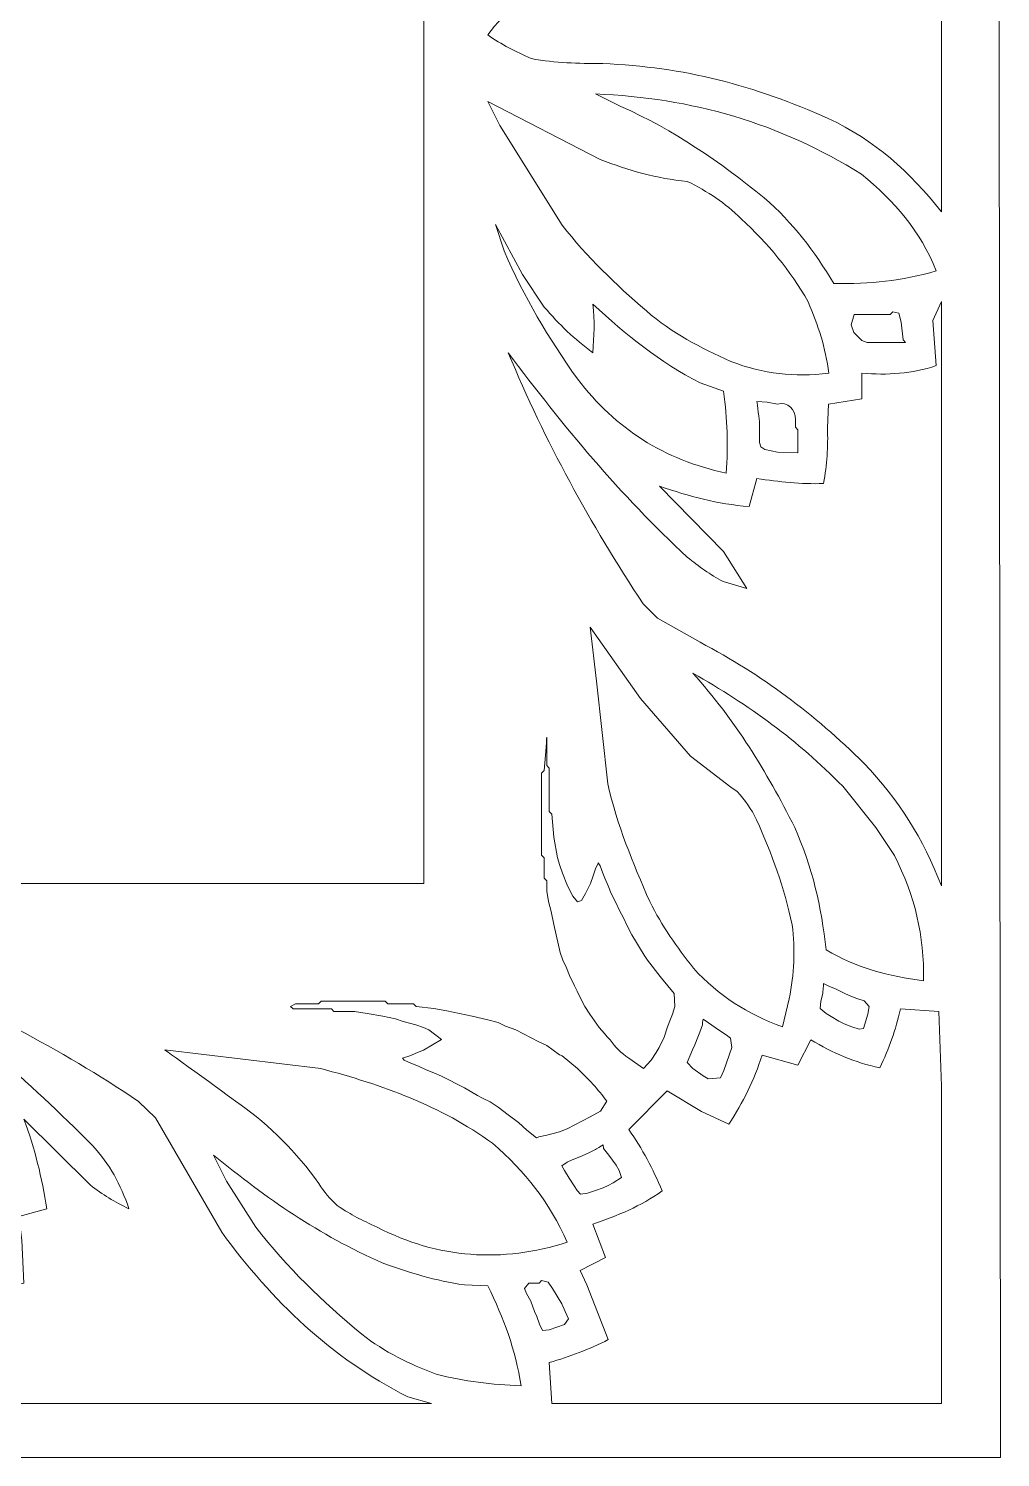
# Model space of a CAD drawing. Header units: centimetres. Extents: x -13.8 to 13.8, y -13.7 to 13.7.
# Drawn here: x -5.3 to -0.94, y -13.67 to -7.27 of the extents above; entities that cross this region are included whole.
import ezdxf

# ---------------------------------------------------------------- set-up
doc = ezdxf.new("R2010")
doc.units = ezdxf.units.CM
doc.header["$MEASUREMENT"] = 0
doc.layers.add('Layer 1', color=7, linetype='Continuous')

msp = doc.modelspace()

# ---------------------------------------------------------------- linework, layer by layer
at = {"layer": 'Layer 1', "color": 7, "lineweight": 0}
msp.add_lwpolyline([(-11.20132, -11.09798), (-3.52684, -11.09798), (-3.52684, -3.4353), (-11.20132, -3.4353), (-11.20132, -11.09798)], close=True, dxfattribs=at)
at = {"layer": 'Layer 1', "lineweight": 0}
msp.add_open_spline([(-13.77439, -0.86164), (-13.77439, -0.86164), (-0.95374, -0.86164), (-0.95374, -0.86164), (-0.95374, -0.86164), (-0.95374, -0.86164), (-0.94194, -13.67105), (-0.94194, -13.67105), (-0.94194, -13.67105), (-0.94194, -13.67105), (-13.77439, -13.67105), (-13.77439, -13.67105), (-13.77439, -13.67105), (-13.77439, -13.67105), (-13.77439, -0.86164), (-13.77439, -0.86164)], degree=3, knots=[0, 0, 0, 0, 0.2, 0.2, 0.2, 0.2, 0.4, 0.4, 0.4, 0.4, 0.6, 0.6, 0.6, 0.6, 1, 1, 1, 1], dxfattribs=at)
at = {"layer": 'Layer 1', "color": 7, "lineweight": 0}
for points, knots in [([(-1.20634, -6.44517), (-1.20634, -6.44517), (-1.20634, -8.08768), (-1.20634, -8.08768), (-1.20634, -8.08768), (-1.34771, -7.90901), (-1.50543, -7.76669), (-1.71347, -7.66895), (-1.71347, -7.66895), (-2.04436, -7.5215), (-2.36157, -7.43731), (-2.72444, -7.42339), (-2.72444, -7.42339), (-2.84218, -7.42225), (-2.92941, -7.42167), (-3.04601, -7.40072), (-3.04601, -7.40072), (-3.11478, -7.36987), (-3.17801, -7.33825), (-3.23974, -7.29499), (-3.23974, -7.29499), (-3.16449, -7.18336), (-3.05495, -7.12582), (-2.91989, -7.12809), (-2.91989, -7.12809), (-2.62729, -7.12124), (-2.35334, -7.1001), (-2.06949, -7.02122), (-2.06949, -7.02122), (-1.87118, -6.94502), (-1.68907, -6.86959), (-1.50675, -6.75833), (-1.50675, -6.75833), (-1.39131, -6.66406), (-1.29074, -6.56939), (-1.20634, -6.44517)], [0, 0, 0, 0, 0.1, 0.1, 0.1, 0.1, 0.2, 0.2, 0.2, 0.2, 0.3, 0.3, 0.3, 0.3, 0.4, 0.4, 0.4, 0.4, 0.5, 0.5, 0.5, 0.5, 0.6, 0.6, 0.6, 0.6, 0.7, 0.7, 0.7, 0.7, 0.8, 0.8, 0.8, 0.8, 1, 1, 1, 1]), ([(-3.23974, -7.59389), (-3.23974, -7.59389), (-2.73587, -7.85316), (-2.73587, -7.85316), (-2.73587, -7.85316), (-2.60633, -7.90192), (-2.48441, -7.93889), (-2.34534, -7.95145), (-2.34534, -7.95145), (-2.2539, -7.99661), (-2.17714, -8.04747), (-2.10399, -8.1189), (-2.10399, -8.1189), (-1.98284, -8.23206), (-1.88529, -8.34673), (-1.80377, -8.49151), (-1.80377, -8.49151), (-1.75919, -8.59684), (-1.72471, -8.69685), (-1.71175, -8.81136), (-1.71175, -8.81136), (-1.86587, -8.82851), (-2.00493, -8.81498), (-2.1499, -8.75821), (-2.1499, -8.75821), (-2.28822, -8.69669), (-2.41298, -8.63153), (-2.529, -8.53228), (-2.529, -8.53228), (-2.66807, -8.41152), (-2.79303, -8.29225), (-2.90677, -8.14691), (-2.90677, -8.14691), (-2.90677, -8.14691), (-3.18604, -7.70037), (-3.18604, -7.70037), (-3.18604, -7.70037), (-3.18604, -7.70037), (-3.23974, -7.59389), (-3.23974, -7.59389)], [0, 0, 0, 0, 0.0909091, 0.0909091, 0.0909091, 0.0909091, 0.1818182, 0.1818182, 0.1818182, 0.1818182, 0.2727273, 0.2727273, 0.2727273, 0.2727273, 0.3636364, 0.3636364, 0.3636364, 0.3636364, 0.4545455, 0.4545455, 0.4545455, 0.4545455, 0.5454545, 0.5454545, 0.5454545, 0.5454545, 0.6363636, 0.6363636, 0.6363636, 0.6363636, 0.7272727, 0.7272727, 0.7272727, 0.7272727, 0.8181818, 0.8181818, 0.8181818, 0.8181818, 1, 1, 1, 1]), ([(-2.7572, -7.55941), (-2.32439, -7.57695), (-1.93292, -7.68914), (-1.5643, -7.91946), (-1.5643, -7.91946), (-1.41608, -8.03985), (-1.30181, -8.1732), (-1.22921, -8.3519), (-1.22921, -8.3519), (-1.38809, -8.40011), (-1.52411, -8.40963), (-1.68869, -8.40963), (-1.68869, -8.40963), (-1.77651, -8.26218), (-1.87138, -8.13875), (-2.00055, -8.02482), (-2.00055, -8.02482), (-2.20362, -7.86157), (-2.40346, -7.72192), (-2.64272, -7.61543), (-2.64272, -7.61543), (-2.64272, -7.61543), (-2.7572, -7.55941), (-2.7572, -7.55941)], [0, 0, 0, 0, 0.1428571, 0.1428571, 0.1428571, 0.1428571, 0.2857143, 0.2857143, 0.2857143, 0.2857143, 0.4285714, 0.4285714, 0.4285714, 0.4285714, 0.5714286, 0.5714286, 0.5714286, 0.5714286, 0.7142857, 0.7142857, 0.7142857, 0.7142857, 1, 1, 1, 1]), ([(-3.20527, -8.1452), (-3.20527, -8.1452), (-3.08449, -8.36809), (-3.08449, -8.36809), (-3.08449, -8.36809), (-3.08449, -8.36809), (-2.98638, -8.51459), (-2.98638, -8.51459), (-2.98638, -8.51459), (-2.91875, -8.59402), (-2.85208, -8.65709), (-2.76844, -8.71975), (-2.76844, -8.71975), (-2.76368, -8.64413), (-2.76024, -8.57725), (-2.76844, -8.50126), (-2.76844, -8.50126), (-2.61948, -8.64128), (-2.47012, -8.7592), (-2.28838, -8.85482), (-2.28838, -8.85482), (-2.28838, -8.85482), (-2.18265, -8.89215), (-2.18265, -8.89215), (-2.18265, -8.89215), (-2.16664, -9.01788), (-2.1613, -9.13332), (-2.17122, -9.25942), (-2.17122, -9.25942), (-2.4507, -9.19769), (-2.66366, -9.0632), (-2.83816, -8.83611), (-2.83816, -8.83611), (-2.96961, -8.65056), (-3.07647, -8.4717), (-3.16696, -8.2631), (-3.16696, -8.2631), (-3.16696, -8.2631), (-3.20527, -8.1452), (-3.20527, -8.1452)], [0, 0, 0, 0, 0.0909091, 0.0909091, 0.0909091, 0.0909091, 0.1818182, 0.1818182, 0.1818182, 0.1818182, 0.2727273, 0.2727273, 0.2727273, 0.2727273, 0.3636364, 0.3636364, 0.3636364, 0.3636364, 0.4545455, 0.4545455, 0.4545455, 0.4545455, 0.5454545, 0.5454545, 0.5454545, 0.5454545, 0.6363636, 0.6363636, 0.6363636, 0.6363636, 0.7272727, 0.7272727, 0.7272727, 0.7272727, 0.8181818, 0.8181818, 0.8181818, 0.8181818, 1, 1, 1, 1]), ([(-1.20634, -8.49), (-1.20634, -8.49), (-1.20634, -11.10938), (-1.20634, -11.10938), (-1.20634, -11.10938), (-1.28921, -10.89679), (-1.3957, -10.72457), (-1.55363, -10.55939), (-1.55363, -10.55939), (-1.77956, -10.33746), (-2.00779, -10.16527), (-2.28782, -10.01702), (-2.28782, -10.01702), (-2.28782, -10.01702), (-2.47909, -9.90843), (-2.47909, -9.90843), (-2.47909, -9.90843), (-2.47909, -9.90843), (-2.54328, -9.84501), (-2.54328, -9.84501), (-2.54328, -9.84501), (-2.78159, -9.48343), (-2.9818, -9.12016), (-3.14775, -8.71974), (-3.14775, -8.71974), (-2.902, -9.04949), (-2.64673, -9.35506), (-2.34535, -9.63623), (-2.34535, -9.63623), (-2.29278, -9.67737), (-2.24438, -9.71338), (-2.18496, -9.74442), (-2.18496, -9.74442), (-2.18496, -9.74442), (-2.07923, -9.77643), (-2.07923, -9.77643), (-2.07923, -9.77643), (-2.07923, -9.77643), (-2.18268, -9.61011), (-2.18268, -9.61011), (-2.18268, -9.61011), (-2.18268, -9.61011), (-2.47015, -9.31711), (-2.47015, -9.31711), (-2.47015, -9.31711), (-2.33548, -9.36415), (-2.21088, -9.39712), (-2.0678, -9.40892), (-2.0678, -9.40892), (-2.0678, -9.40892), (-2.03351, -9.28263), (-2.03351, -9.28263), (-2.03351, -9.28263), (-1.93254, -9.29864), (-1.83711, -9.30911), (-1.73461, -9.30568), (-1.73461, -9.30568), (-1.71956, -9.21995), (-1.71365, -9.14243), (-1.71728, -9.05538), (-1.71728, -9.05538), (-1.71728, -9.05538), (-1.71194, -8.94926), (-1.71194, -8.94926), (-1.71194, -8.94926), (-1.71194, -8.94926), (-1.5624, -8.92661), (-1.5624, -8.92661), (-1.5624, -8.92661), (-1.5624, -8.92661), (-1.5624, -8.81154), (-1.5624, -8.81154), (-1.5624, -8.81154), (-1.44752, -8.81974), (-1.33951, -8.81498), (-1.22921, -8.77688), (-1.22921, -8.77688), (-1.22921, -8.77688), (-1.24464, -8.57495), (-1.24464, -8.57495), (-1.24464, -8.57495), (-1.24464, -8.57495), (-1.20634, -8.49), (-1.20634, -8.49)], [0, 0, 0, 0, 0.0454545, 0.0454545, 0.0454545, 0.0454545, 0.0909091, 0.0909091, 0.0909091, 0.0909091, 0.1363636, 0.1363636, 0.1363636, 0.1363636, 0.1818182, 0.1818182, 0.1818182, 0.1818182, 0.2272727, 0.2272727, 0.2272727, 0.2272727, 0.2727273, 0.2727273, 0.2727273, 0.2727273, 0.3181818, 0.3181818, 0.3181818, 0.3181818, 0.3636364, 0.3636364, 0.3636364, 0.3636364, 0.4090909, 0.4090909, 0.4090909, 0.4090909, 0.4545455, 0.4545455, 0.4545455, 0.4545455, 0.5, 0.5, 0.5, 0.5, 0.5454545, 0.5454545, 0.5454545, 0.5454545, 0.5909091, 0.5909091, 0.5909091, 0.5909091, 0.6363636, 0.6363636, 0.6363636, 0.6363636, 0.6818182, 0.6818182, 0.6818182, 0.6818182, 0.7272727, 0.7272727, 0.7272727, 0.7272727, 0.7727273, 0.7727273, 0.7727273, 0.7727273, 0.8181818, 0.8181818, 0.8181818, 0.8181818, 0.8636364, 0.8636364, 0.8636364, 0.8636364, 0.9090909, 0.9090909, 0.9090909, 0.9090909, 1, 1, 1, 1]), ([(-1.42446, -8.53575), (-1.42446, -8.53575), (-1.39684, -8.54258), (-1.39684, -8.54258), (-1.39684, -8.54258), (-1.39684, -8.54258), (-1.38732, -8.58203), (-1.38732, -8.58203), (-1.38732, -8.58203), (-1.38732, -8.58203), (-1.37856, -8.66222), (-1.37856, -8.66222), (-1.37856, -8.66222), (-1.37856, -8.66222), (-1.36731, -8.67365), (-1.36731, -8.67365), (-1.36731, -8.67365), (-1.36731, -8.67365), (-1.53953, -8.67365), (-1.53953, -8.67365), (-1.53953, -8.67365), (-1.53953, -8.67365), (-1.56258, -8.66431), (-1.56258, -8.66431), (-1.56258, -8.66431), (-1.56258, -8.66431), (-1.59877, -8.62812), (-1.59877, -8.62812), (-1.59877, -8.62812), (-1.59877, -8.62812), (-1.6106, -8.59364), (-1.6106, -8.59364), (-1.6106, -8.59364), (-1.6106, -8.59364), (-1.59687, -8.54755), (-1.59687, -8.54755), (-1.59687, -8.54755), (-1.59687, -8.54755), (-1.43626, -8.54755), (-1.43626, -8.54755), (-1.43626, -8.54755), (-1.43626, -8.54755), (-1.42446, -8.53575), (-1.42446, -8.53575)], [0, 0, 0, 0, 0.0833333, 0.0833333, 0.0833333, 0.0833333, 0.1666667, 0.1666667, 0.1666667, 0.1666667, 0.25, 0.25, 0.25, 0.25, 0.3333333, 0.3333333, 0.3333333, 0.3333333, 0.4166667, 0.4166667, 0.4166667, 0.4166667, 0.5, 0.5, 0.5, 0.5, 0.5833333, 0.5833333, 0.5833333, 0.5833333, 0.6666667, 0.6666667, 0.6666667, 0.6666667, 0.75, 0.75, 0.75, 0.75, 0.8333333, 0.8333333, 0.8333333, 0.8333333, 1, 1, 1, 1]), ([(-2.03351, -8.93808), (-2.03351, -8.93808), (-1.9876, -8.94112), (-1.9876, -8.94112), (-1.9876, -8.94112), (-1.9876, -8.94112), (-1.94151, -8.94932), (-1.94151, -8.94932), (-1.94151, -8.94932), (-1.89674, -8.93829), (-1.85788, -8.97295), (-1.8611, -9.01827), (-1.8611, -9.01827), (-1.8611, -9.01827), (-1.8611, -9.05275), (-1.8611, -9.05275), (-1.8611, -9.05275), (-1.8611, -9.05275), (-1.84986, -9.06455), (-1.84986, -9.06455), (-1.84986, -9.06455), (-1.84986, -9.06455), (-1.84986, -9.16782), (-1.84986, -9.16782), (-1.84986, -9.16782), (-1.84986, -9.16782), (-1.94188, -9.16515), (-1.94188, -9.16515), (-1.94188, -9.16515), (-1.94188, -9.16515), (-1.99826, -9.1524), (-1.99826, -9.1524), (-1.99826, -9.1524), (-1.99826, -9.1524), (-2.01654, -9.14137), (-2.01654, -9.14137), (-2.01654, -9.14137), (-2.01654, -9.14137), (-2.02204, -9.12174), (-2.02204, -9.12174), (-2.02204, -9.12174), (-2.02204, -9.12174), (-2.02204, -9.03011), (-2.02204, -9.03011), (-2.02204, -9.03011), (-2.02208, -9.03007), (-2.03234, -8.94456), (-2.03351, -8.93808)], [0, 0, 0, 0, 0.0769231, 0.0769231, 0.0769231, 0.0769231, 0.1538462, 0.1538462, 0.1538462, 0.1538462, 0.2307692, 0.2307692, 0.2307692, 0.2307692, 0.3076923, 0.3076923, 0.3076923, 0.3076923, 0.3846154, 0.3846154, 0.3846154, 0.3846154, 0.4615385, 0.4615385, 0.4615385, 0.4615385, 0.5384615, 0.5384615, 0.5384615, 0.5384615, 0.6153846, 0.6153846, 0.6153846, 0.6153846, 0.6923077, 0.6923077, 0.6923077, 0.6923077, 0.7692308, 0.7692308, 0.7692308, 0.7692308, 0.8461538, 0.8461538, 0.8461538, 0.8461538, 1, 1, 1, 1]), ([(-2.78027, -9.94886), (-2.78027, -9.94886), (-2.55585, -10.2689), (-2.55585, -10.2689), (-2.55585, -10.2689), (-2.55585, -10.2689), (-2.33183, -10.52703), (-2.33183, -10.52703), (-2.33183, -10.52703), (-2.33183, -10.52703), (-2.15009, -10.66686), (-2.15009, -10.66686), (-2.15009, -10.66686), (-2.15009, -10.66686), (-2.1217, -10.68591), (-2.1217, -10.68591), (-2.1217, -10.68591), (-2.08646, -10.72536), (-2.0573, -10.7642), (-2.03502, -10.81241), (-2.03502, -10.81241), (-1.96435, -10.96881), (-1.91196, -11.11589), (-1.87519, -11.28332), (-1.87519, -11.28332), (-1.86244, -11.39897), (-1.86511, -11.5024), (-1.88892, -11.61614), (-1.88892, -11.61614), (-1.88892, -11.61614), (-1.91863, -11.7411), (-1.91863, -11.7411), (-1.91863, -11.7411), (-2.07598, -11.68318), (-2.20438, -11.60299), (-2.31773, -11.4784), (-2.31773, -11.4784), (-2.39319, -11.38238), (-2.45833, -11.28885), (-2.51357, -11.1799), (-2.51357, -11.1799), (-2.59091, -11.00464), (-2.65816, -10.83869), (-2.70235, -10.65145), (-2.70235, -10.65145), (-2.70235, -10.65145), (-2.75207, -10.19216), (-2.75207, -10.19216), (-2.75207, -10.19216), (-2.75207, -10.19216), (-2.78027, -9.94886), (-2.78027, -9.94886)], [0, 0, 0, 0, 0.0714286, 0.0714286, 0.0714286, 0.0714286, 0.1428571, 0.1428571, 0.1428571, 0.1428571, 0.2142857, 0.2142857, 0.2142857, 0.2142857, 0.2857143, 0.2857143, 0.2857143, 0.2857143, 0.3571429, 0.3571429, 0.3571429, 0.3571429, 0.4285714, 0.4285714, 0.4285714, 0.4285714, 0.5, 0.5, 0.5, 0.5, 0.5714286, 0.5714286, 0.5714286, 0.5714286, 0.6428571, 0.6428571, 0.6428571, 0.6428571, 0.7142857, 0.7142857, 0.7142857, 0.7142857, 0.7857143, 0.7857143, 0.7857143, 0.7857143, 0.8571429, 0.8571429, 0.8571429, 0.8571429, 1, 1, 1, 1]), ([(-2.32058, -10.15574), (-2.06854, -10.29901), (-1.85195, -10.45541), (-1.64867, -10.66287), (-1.64867, -10.66287), (-1.64867, -10.66287), (-1.50008, -10.84728), (-1.50008, -10.84728), (-1.50008, -10.84728), (-1.50008, -10.84728), (-1.41645, -10.97301), (-1.41645, -10.97301), (-1.41645, -10.97301), (-1.32633, -11.15475), (-1.28215, -11.33075), (-1.28651, -11.53422), (-1.28651, -11.53422), (-1.4433, -11.51366), (-1.58541, -11.47688), (-1.72313, -11.39632), (-1.72313, -11.39632), (-1.74448, -11.20106), (-1.7843, -11.02712), (-1.8641, -10.84691), (-1.8641, -10.84691), (-1.99197, -10.59352), (-2.1299, -10.36778), (-2.32058, -10.15574)], [0, 0, 0, 0, 0.125, 0.125, 0.125, 0.125, 0.25, 0.25, 0.25, 0.25, 0.375, 0.375, 0.375, 0.375, 0.5, 0.5, 0.5, 0.5, 0.625, 0.625, 0.625, 0.625, 0.75, 0.75, 0.75, 0.75, 1, 1, 1, 1]), ([(-2.97532, -10.44303), (-2.97532, -10.44303), (-2.97532, -10.56932), (-2.97532, -10.56932), (-2.97532, -10.56932), (-2.97532, -10.56932), (-2.96408, -10.58094), (-2.96408, -10.58094), (-2.96408, -10.58094), (-2.96408, -10.58094), (-2.96408, -10.77602), (-2.96408, -10.77602), (-2.96408, -10.77602), (-2.96408, -10.77602), (-2.95265, -10.78782), (-2.95265, -10.78782), (-2.95265, -10.78782), (-2.95265, -10.78782), (-2.94408, -10.89106), (-2.94408, -10.89106), (-2.94408, -10.89106), (-2.94408, -10.89106), (-2.92675, -10.98308), (-2.92675, -10.98308), (-2.92675, -10.98308), (-2.92675, -10.98308), (-2.91646, -11.01756), (-2.91646, -11.01756), (-2.91646, -11.01756), (-2.91646, -11.01756), (-2.90484, -11.05204), (-2.90484, -11.05204), (-2.90484, -11.05204), (-2.90484, -11.05204), (-2.88198, -11.10956), (-2.88198, -11.10956), (-2.88198, -11.10956), (-2.88198, -11.10956), (-2.85893, -11.15547), (-2.85893, -11.15547), (-2.85893, -11.15547), (-2.85893, -11.15547), (-2.83684, -11.18137), (-2.83684, -11.18137), (-2.83684, -11.18137), (-2.83684, -11.18137), (-2.81893, -11.1747), (-2.81893, -11.1747), (-2.81893, -11.1747), (-2.81893, -11.1747), (-2.80139, -11.14403), (-2.80139, -11.14403), (-2.80139, -11.14403), (-2.80139, -11.14403), (-2.7793, -11.09794), (-2.7793, -11.09794), (-2.7793, -11.09794), (-2.7793, -11.09794), (-2.76692, -11.06346), (-2.76692, -11.06346), (-2.76692, -11.06346), (-2.76692, -11.06346), (-2.75549, -11.02898), (-2.75549, -11.02898), (-2.75549, -11.02898), (-2.75549, -11.02898), (-2.74692, -11.01202), (-2.74692, -11.01202), (-2.74692, -11.01202), (-2.74692, -11.01202), (-2.7452, -11.0063), (-2.7452, -11.0063), (-2.7452, -11.0063), (-2.7452, -11.0063), (-2.73626, -11.01926), (-2.73626, -11.01926), (-2.73626, -11.01926), (-2.73626, -11.01926), (-2.72388, -11.05202), (-2.72388, -11.05202), (-2.72388, -11.05202), (-2.72388, -11.05202), (-2.71454, -11.07525), (-2.71454, -11.07525), (-2.71454, -11.07525), (-2.71454, -11.07525), (-2.70083, -11.10954), (-2.70083, -11.10954), (-2.70083, -11.10954), (-2.70083, -11.10954), (-2.68654, -11.14402), (-2.68654, -11.14402), (-2.68654, -11.14402), (-2.68654, -11.14402), (-2.66349, -11.18993), (-2.66349, -11.18993), (-2.66349, -11.18993), (-2.66349, -11.18993), (-2.65206, -11.21298), (-2.65206, -11.21298), (-2.65206, -11.21298), (-2.65206, -11.21298), (-2.62901, -11.25889), (-2.62901, -11.25889), (-2.62901, -11.25889), (-2.62901, -11.25889), (-2.61758, -11.28194), (-2.61758, -11.28194), (-2.61758, -11.28194), (-2.61758, -11.28194), (-2.59358, -11.32785), (-2.59358, -11.32785), (-2.59358, -11.32785), (-2.59358, -11.32785), (-2.57244, -11.36233), (-2.57244, -11.36233), (-2.57244, -11.36233), (-2.57244, -11.36233), (-2.5591, -11.38538), (-2.5591, -11.38538), (-2.5591, -11.38538), (-2.5591, -11.38538), (-2.53814, -11.41986), (-2.53814, -11.41986), (-2.53814, -11.41986), (-2.53814, -11.41986), (-2.52385, -11.44253), (-2.52385, -11.44253), (-2.52385, -11.44253), (-2.52385, -11.44253), (-2.46765, -11.51587), (-2.46765, -11.51587), (-2.46765, -11.51587), (-2.46765, -11.51587), (-2.46135, -11.52309), (-2.46135, -11.52309), (-2.46135, -11.52309), (-2.46135, -11.52309), (-2.40441, -11.59204), (-2.40441, -11.59204), (-2.40441, -11.59204), (-2.40441, -11.59204), (-2.4006, -11.64938), (-2.4006, -11.64938), (-2.4006, -11.64938), (-2.4006, -11.64938), (-2.41184, -11.68386), (-2.41184, -11.68386), (-2.41184, -11.68386), (-2.41184, -11.68386), (-2.42118, -11.70693), (-2.42118, -11.70693), (-2.42118, -11.70693), (-2.42118, -11.70693), (-2.43393, -11.74141), (-2.43393, -11.74141), (-2.43393, -11.74141), (-2.43393, -11.74141), (-2.44917, -11.78713), (-2.44917, -11.78713), (-2.44917, -11.78713), (-2.44917, -11.78713), (-2.47222, -11.83343), (-2.47222, -11.83343), (-2.47222, -11.83343), (-2.47222, -11.83343), (-2.4846, -11.85608), (-2.4846, -11.85608), (-2.4846, -11.85608), (-2.4846, -11.85608), (-2.50669, -11.89056), (-2.50669, -11.89056), (-2.50669, -11.89056), (-2.50669, -11.89056), (-2.54117, -11.92715), (-2.54117, -11.92715), (-2.54117, -11.92715), (-2.54117, -11.92715), (-2.60803, -11.88199), (-2.60803, -11.88199), (-2.60803, -11.88199), (-2.64174, -11.85855), (-2.66899, -11.8336), (-2.69127, -11.79875), (-2.69127, -11.79875), (-2.72556, -11.76218), (-2.75585, -11.72636), (-2.78234, -11.68368), (-2.78234, -11.68368), (-2.78234, -11.68368), (-2.80406, -11.64939), (-2.80406, -11.64939), (-2.80406, -11.64939), (-2.80406, -11.64939), (-2.82824, -11.60348), (-2.82824, -11.60348), (-2.82824, -11.60348), (-2.82824, -11.60348), (-2.83967, -11.58043), (-2.83967, -11.58043), (-2.83967, -11.58043), (-2.83967, -11.58043), (-2.85129, -11.55757), (-2.85129, -11.55757), (-2.85129, -11.55757), (-2.85129, -11.55757), (-2.87301, -11.51148), (-2.87301, -11.51148), (-2.87301, -11.51148), (-2.87301, -11.51148), (-2.88672, -11.477), (-2.88672, -11.477), (-2.88672, -11.477), (-2.88672, -11.477), (-2.90368, -11.44252), (-2.90368, -11.44252), (-2.90368, -11.44252), (-2.90368, -11.44252), (-2.91548, -11.40804), (-2.91548, -11.40804), (-2.91548, -11.40804), (-2.91548, -11.40804), (-2.93263, -11.32784), (-2.93263, -11.32784), (-2.93263, -11.32784), (-2.93263, -11.32784), (-2.94406, -11.28193), (-2.94406, -11.28193), (-2.94406, -11.28193), (-2.94406, -11.28193), (-2.95568, -11.22441), (-2.95568, -11.22441), (-2.95568, -11.22441), (-2.95568, -11.22441), (-2.96711, -11.1785), (-2.96711, -11.1785), (-2.96711, -11.1785), (-2.96711, -11.1785), (-2.97531, -11.13241), (-2.97531, -11.13241), (-2.97531, -11.13241), (-2.97531, -11.13241), (-2.97531, -11.08611), (-2.97531, -11.08611), (-2.97531, -11.08611), (-2.97531, -11.08611), (-2.98711, -11.07487), (-2.98711, -11.07487), (-2.98711, -11.07487), (-2.98711, -11.07487), (-2.98711, -10.98285), (-2.98711, -10.98285), (-2.98711, -10.98285), (-2.98711, -10.98285), (-2.99854, -10.97142), (-2.99854, -10.97142), (-2.99854, -10.97142), (-2.99854, -10.97142), (-2.99854, -10.60375), (-2.99854, -10.60375), (-2.99854, -10.60375), (-2.99854, -10.60375), (-2.98711, -10.59232), (-2.98711, -10.59232), (-2.98711, -10.59232), (-2.98711, -10.59232), (-2.97854, -10.48926), (-2.97854, -10.48926), (-2.97854, -10.48926), (-2.97857, -10.4893), (-2.97532, -10.44893), (-2.97532, -10.44303)], [0, 0, 0, 0, 0.0144928, 0.0144928, 0.0144928, 0.0144928, 0.0289855, 0.0289855, 0.0289855, 0.0289855, 0.0434783, 0.0434783, 0.0434783, 0.0434783, 0.057971, 0.057971, 0.057971, 0.057971, 0.0724638, 0.0724638, 0.0724638, 0.0724638, 0.0869565, 0.0869565, 0.0869565, 0.0869565, 0.1014493, 0.1014493, 0.1014493, 0.1014493, 0.115942, 0.115942, 0.115942, 0.115942, 0.1304348, 0.1304348, 0.1304348, 0.1304348, 0.1449275, 0.1449275, 0.1449275, 0.1449275, 0.1594203, 0.1594203, 0.1594203, 0.1594203, 0.173913, 0.173913, 0.173913, 0.173913, 0.1884058, 0.1884058, 0.1884058, 0.1884058, 0.2028986, 0.2028986, 0.2028986, 0.2028986, 0.2173913, 0.2173913, 0.2173913, 0.2173913, 0.2318841, 0.2318841, 0.2318841, 0.2318841, 0.2463768, 0.2463768, 0.2463768, 0.2463768, 0.2608696, 0.2608696, 0.2608696, 0.2608696, 0.2753623, 0.2753623, 0.2753623, 0.2753623, 0.2898551, 0.2898551, 0.2898551, 0.2898551, 0.3043478, 0.3043478, 0.3043478, 0.3043478, 0.3188406, 0.3188406, 0.3188406, 0.3188406, 0.3333333, 0.3333333, 0.3333333, 0.3333333, 0.3478261, 0.3478261, 0.3478261, 0.3478261, 0.3623188, 0.3623188, 0.3623188, 0.3623188, 0.3768116, 0.3768116, 0.3768116, 0.3768116, 0.3913043, 0.3913043, 0.3913043, 0.3913043, 0.4057971, 0.4057971, 0.4057971, 0.4057971, 0.4202899, 0.4202899, 0.4202899, 0.4202899, 0.4347826, 0.4347826, 0.4347826, 0.4347826, 0.4492754, 0.4492754, 0.4492754, 0.4492754, 0.4637681, 0.4637681, 0.4637681, 0.4637681, 0.4782609, 0.4782609, 0.4782609, 0.4782609, 0.4927536, 0.4927536, 0.4927536, 0.4927536, 0.5072464, 0.5072464, 0.5072464, 0.5072464, 0.5217391, 0.5217391, 0.5217391, 0.5217391, 0.5362319, 0.5362319, 0.5362319, 0.5362319, 0.5507246, 0.5507246, 0.5507246, 0.5507246, 0.5652174, 0.5652174, 0.5652174, 0.5652174, 0.5797101, 0.5797101, 0.5797101, 0.5797101, 0.5942029, 0.5942029, 0.5942029, 0.5942029, 0.6086957, 0.6086957, 0.6086957, 0.6086957, 0.6231884, 0.6231884, 0.6231884, 0.6231884, 0.6376812, 0.6376812, 0.6376812, 0.6376812, 0.6521739, 0.6521739, 0.6521739, 0.6521739, 0.6666667, 0.6666667, 0.6666667, 0.6666667, 0.6811594, 0.6811594, 0.6811594, 0.6811594, 0.6956522, 0.6956522, 0.6956522, 0.6956522, 0.7101449, 0.7101449, 0.7101449, 0.7101449, 0.7246377, 0.7246377, 0.7246377, 0.7246377, 0.7391304, 0.7391304, 0.7391304, 0.7391304, 0.7536232, 0.7536232, 0.7536232, 0.7536232, 0.7681159, 0.7681159, 0.7681159, 0.7681159, 0.7826087, 0.7826087, 0.7826087, 0.7826087, 0.7971014, 0.7971014, 0.7971014, 0.7971014, 0.8115942, 0.8115942, 0.8115942, 0.8115942, 0.826087, 0.826087, 0.826087, 0.826087, 0.8405797, 0.8405797, 0.8405797, 0.8405797, 0.8550725, 0.8550725, 0.8550725, 0.8550725, 0.8695652, 0.8695652, 0.8695652, 0.8695652, 0.884058, 0.884058, 0.884058, 0.884058, 0.8985507, 0.8985507, 0.8985507, 0.8985507, 0.9130435, 0.9130435, 0.9130435, 0.9130435, 0.9275362, 0.9275362, 0.9275362, 0.9275362, 0.942029, 0.942029, 0.942029, 0.942029, 0.9565217, 0.9565217, 0.9565217, 0.9565217, 0.9710145, 0.9710145, 0.9710145, 0.9710145, 1, 1, 1, 1]), ([(-5.91664, -11.47704), (-5.52746, -11.65018), (-5.15903, -11.83632), (-4.80507, -12.07521), (-4.80507, -12.07521), (-4.80507, -12.07521), (-4.72906, -12.14911), (-4.72906, -12.14911), (-4.72906, -12.14911), (-4.72906, -12.14911), (-4.43188, -12.66193), (-4.43188, -12.66193), (-4.43188, -12.66193), (-4.20347, -12.97303), (-3.94515, -13.22219), (-3.59844, -13.39938), (-3.59844, -13.39938), (-3.59844, -13.39938), (-3.49234, -13.42986), (-3.49234, -13.42986), (-3.49234, -13.42986), (-3.49234, -13.42986), (-6.14619, -13.42985), (-6.14619, -13.42985), (-6.14619, -13.42985), (-6.14619, -13.42985), (-6.12352, -13.3727), (-6.12352, -13.3727), (-6.12352, -13.3727), (-6.03017, -13.38717), (-5.94254, -13.39805), (-5.84767, -13.39537), (-5.84767, -13.39537), (-5.82232, -13.28202), (-5.81338, -13.17839), (-5.82462, -13.06239), (-5.82462, -13.06239), (-5.82462, -13.06239), (-5.70995, -13.07382), (-5.70995, -13.07382), (-5.70995, -13.07382), (-5.70995, -13.07382), (-5.67547, -12.9016), (-5.67547, -12.9016), (-5.67547, -12.9016), (-5.55318, -12.91893), (-5.44002, -12.91875), (-5.31905, -12.88998), (-5.31905, -12.88998), (-5.31905, -12.88998), (-5.32799, -12.69718), (-5.32799, -12.69718), (-5.32799, -12.69718), (-5.32799, -12.69718), (-5.34209, -12.59127), (-5.34209, -12.59127), (-5.34209, -12.59127), (-5.34209, -12.59127), (-5.21559, -12.55679), (-5.21559, -12.55679), (-5.21559, -12.55679), (-5.23922, -12.41659), (-5.26874, -12.2876), (-5.31904, -12.15444), (-5.31904, -12.15444), (-5.31904, -12.15444), (-5.02226, -12.4499), (-5.02226, -12.4499), (-5.02226, -12.4499), (-4.96625, -12.492), (-4.91177, -12.52705), (-4.84814, -12.55679), (-4.84814, -12.55679), (-4.88529, -12.44744), (-4.93424, -12.35676), (-5.01292, -12.27141), (-5.01292, -12.27141), (-5.30114, -11.98282), (-5.59319, -11.72546), (-5.91664, -11.47704)], [0, 0, 0, 0, 0.047619, 0.047619, 0.047619, 0.047619, 0.0952381, 0.0952381, 0.0952381, 0.0952381, 0.1428571, 0.1428571, 0.1428571, 0.1428571, 0.1904762, 0.1904762, 0.1904762, 0.1904762, 0.2380952, 0.2380952, 0.2380952, 0.2380952, 0.2857143, 0.2857143, 0.2857143, 0.2857143, 0.3333333, 0.3333333, 0.3333333, 0.3333333, 0.3809524, 0.3809524, 0.3809524, 0.3809524, 0.4285714, 0.4285714, 0.4285714, 0.4285714, 0.4761905, 0.4761905, 0.4761905, 0.4761905, 0.5238095, 0.5238095, 0.5238095, 0.5238095, 0.5714286, 0.5714286, 0.5714286, 0.5714286, 0.6190476, 0.6190476, 0.6190476, 0.6190476, 0.6666667, 0.6666667, 0.6666667, 0.6666667, 0.7142857, 0.7142857, 0.7142857, 0.7142857, 0.7619048, 0.7619048, 0.7619048, 0.7619048, 0.8095238, 0.8095238, 0.8095238, 0.8095238, 0.8571429, 0.8571429, 0.8571429, 0.8571429, 0.9047619, 0.9047619, 0.9047619, 0.9047619, 1, 1, 1, 1]), ([(-1.73461, -11.54602), (-1.73461, -11.54602), (-1.7108, -11.55936), (-1.7108, -11.55936), (-1.7108, -11.55936), (-1.7108, -11.55936), (-1.67746, -11.57193), (-1.67746, -11.57193), (-1.67746, -11.57193), (-1.67746, -11.57193), (-1.64298, -11.59003), (-1.64298, -11.59003), (-1.64298, -11.59003), (-1.64298, -11.59003), (-1.62033, -11.60051), (-1.62033, -11.60051), (-1.62033, -11.60051), (-1.62033, -11.60051), (-1.58585, -11.61326), (-1.58585, -11.61326), (-1.58585, -11.61326), (-1.58585, -11.61326), (-1.55193, -11.6245), (-1.55193, -11.6245), (-1.55193, -11.6245), (-1.55193, -11.6245), (-1.53002, -11.6504), (-1.53002, -11.6504), (-1.53002, -11.6504), (-1.53002, -11.6504), (-1.53687, -11.68392), (-1.53687, -11.68392), (-1.53687, -11.68392), (-1.53687, -11.68392), (-1.55573, -11.74792), (-1.55573, -11.74792), (-1.55573, -11.74792), (-1.55573, -11.74792), (-1.57515, -11.75096), (-1.57515, -11.75096), (-1.57515, -11.75096), (-1.57515, -11.75096), (-1.60849, -11.7403), (-1.60849, -11.7403), (-1.60849, -11.7403), (-1.60849, -11.7403), (-1.64297, -11.72734), (-1.64297, -11.72734), (-1.64297, -11.72734), (-1.64297, -11.72734), (-1.66604, -11.71554), (-1.66604, -11.71554), (-1.66604, -11.71554), (-1.66604, -11.71554), (-1.70052, -11.69458), (-1.70052, -11.69458), (-1.70052, -11.69458), (-1.70052, -11.69458), (-1.72357, -11.68106), (-1.72357, -11.68106), (-1.72357, -11.68106), (-1.72357, -11.68106), (-1.74947, -11.65841), (-1.74947, -11.65841), (-1.74947, -11.65841), (-1.74947, -11.65841), (-1.74643, -11.62658), (-1.74643, -11.62658), (-1.74643, -11.62658), (-1.74643, -11.62658), (-1.73786, -11.5921), (-1.73786, -11.5921), (-1.73786, -11.5921), (-1.73784, -11.59211), (-1.73461, -11.55192), (-1.73461, -11.54602)], [0, 0, 0, 0, 0.05, 0.05, 0.05, 0.05, 0.1, 0.1, 0.1, 0.1, 0.15, 0.15, 0.15, 0.15, 0.2, 0.2, 0.2, 0.2, 0.25, 0.25, 0.25, 0.25, 0.3, 0.3, 0.3, 0.3, 0.35, 0.35, 0.35, 0.35, 0.4, 0.4, 0.4, 0.4, 0.45, 0.45, 0.45, 0.45, 0.5, 0.5, 0.5, 0.5, 0.55, 0.55, 0.55, 0.55, 0.6, 0.6, 0.6, 0.6, 0.65, 0.65, 0.65, 0.65, 0.7, 0.7, 0.7, 0.7, 0.75, 0.75, 0.75, 0.75, 0.8, 0.8, 0.8, 0.8, 0.85, 0.85, 0.85, 0.85, 0.9, 0.9, 0.9, 0.9, 1, 1, 1, 1]), ([(-3.98669, -11.62622), (-3.98669, -11.62622), (-3.69922, -11.62622), (-3.69922, -11.62622), (-3.69922, -11.62622), (-3.69922, -11.62622), (-3.68779, -11.63765), (-3.68779, -11.63765), (-3.68779, -11.63765), (-3.68779, -11.63765), (-3.57312, -11.63765), (-3.57312, -11.63765), (-3.57312, -11.63765), (-3.57312, -11.63765), (-3.56132, -11.64945), (-3.56132, -11.64945), (-3.56132, -11.64945), (-3.56132, -11.64945), (-3.48131, -11.65842), (-3.48131, -11.65842), (-3.48131, -11.65842), (-3.48131, -11.65842), (-3.42379, -11.66945), (-3.42379, -11.66945), (-3.42379, -11.66945), (-3.42379, -11.66945), (-3.36627, -11.68107), (-3.36627, -11.68107), (-3.36627, -11.68107), (-3.36627, -11.68107), (-3.30912, -11.69345), (-3.30912, -11.69345), (-3.30912, -11.69345), (-3.30912, -11.69345), (-3.24017, -11.70964), (-3.24017, -11.70964), (-3.24017, -11.70964), (-3.24017, -11.70964), (-3.19387, -11.72202), (-3.19387, -11.72202), (-3.19387, -11.72202), (-3.19387, -11.72202), (-3.15958, -11.73821), (-3.15958, -11.73821), (-3.15958, -11.73821), (-3.15958, -11.73821), (-3.11367, -11.75477), (-3.11367, -11.75477), (-3.11367, -11.75477), (-3.11367, -11.75477), (-3.01024, -11.80811), (-3.01024, -11.80811), (-3.01024, -11.80811), (-3.01024, -11.80811), (-2.97576, -11.82486), (-2.97576, -11.82486), (-2.97576, -11.82486), (-2.97576, -11.82486), (-2.91821, -11.86621), (-2.91821, -11.86621), (-2.91821, -11.86621), (-2.91821, -11.86621), (-2.90678, -11.8706), (-2.90678, -11.8706), (-2.90678, -11.8706), (-2.90678, -11.8706), (-2.83799, -11.92812), (-2.83799, -11.92812), (-2.83799, -11.92812), (-2.78923, -11.97442), (-2.7456, -12.01996), (-2.70654, -12.07462), (-2.70654, -12.07462), (-2.70654, -12.07462), (-2.73456, -12.11939), (-2.73456, -12.11939), (-2.73456, -12.11939), (-2.73456, -12.11939), (-2.78028, -12.14453), (-2.78028, -12.14453), (-2.78028, -12.14453), (-2.78028, -12.14453), (-2.84923, -12.18017), (-2.84923, -12.18017), (-2.84923, -12.18017), (-2.84923, -12.18017), (-2.88373, -12.19808), (-2.88373, -12.19808), (-2.88373, -12.19808), (-2.88373, -12.19808), (-2.91821, -12.21142), (-2.91821, -12.21142), (-2.91821, -12.21142), (-2.91821, -12.21142), (-2.97576, -12.22666), (-2.97576, -12.22666), (-2.97576, -12.22666), (-2.97576, -12.22666), (-3.01024, -12.23465), (-3.01024, -12.23465), (-3.01024, -12.23465), (-3.01024, -12.23465), (-3.02167, -12.23846), (-3.02167, -12.23846), (-3.02167, -12.23846), (-3.02167, -12.23846), (-3.0653, -12.20475), (-3.0653, -12.20475), (-3.0653, -12.20475), (-3.0653, -12.20475), (-3.10226, -12.16932), (-3.10226, -12.16932), (-3.10226, -12.16932), (-3.10226, -12.16932), (-3.14817, -12.13503), (-3.14817, -12.13503), (-3.14817, -12.13503), (-3.14817, -12.13503), (-3.19389, -12.10055), (-3.19389, -12.10055), (-3.19389, -12.10055), (-3.19389, -12.10055), (-3.22837, -12.0775), (-3.22837, -12.0775), (-3.22837, -12.0775), (-3.22837, -12.0775), (-3.26285, -12.06131), (-3.26285, -12.06131), (-3.26285, -12.06131), (-3.26285, -12.06131), (-3.28608, -12.04856), (-3.28608, -12.04856), (-3.28608, -12.04856), (-3.28608, -12.04856), (-3.3436, -12.01504), (-3.3436, -12.01504), (-3.3436, -12.01504), (-3.3436, -12.01504), (-3.44684, -11.9617), (-3.44684, -11.9617), (-3.44684, -11.9617), (-3.44684, -11.9617), (-3.48132, -11.94723), (-3.48132, -11.94723), (-3.48132, -11.94723), (-3.48132, -11.94723), (-3.5158, -11.93408), (-3.5158, -11.93408), (-3.5158, -11.93408), (-3.5158, -11.93408), (-3.55028, -11.91656), (-3.55028, -11.91656), (-3.55028, -11.91656), (-3.55028, -11.91656), (-3.58476, -11.90341), (-3.58476, -11.90341), (-3.58476, -11.90341), (-3.58476, -11.90341), (-3.61505, -11.89066), (-3.61505, -11.89066), (-3.61505, -11.89066), (-3.61505, -11.89066), (-3.62209, -11.88209), (-3.62209, -11.88209), (-3.62209, -11.88209), (-3.62209, -11.88209), (-3.58476, -11.86894), (-3.58476, -11.86894), (-3.58476, -11.86894), (-3.58476, -11.86894), (-3.56171, -11.85923), (-3.56171, -11.85923), (-3.56171, -11.85923), (-3.56171, -11.85923), (-3.52723, -11.84552), (-3.52723, -11.84552), (-3.52723, -11.84552), (-3.52723, -11.84552), (-3.44682, -11.79789), (-3.44682, -11.79789), (-3.44682, -11.79789), (-3.44682, -11.79789), (-3.50416, -11.75484), (-3.50416, -11.75484), (-3.50416, -11.75484), (-3.50416, -11.75484), (-3.52721, -11.74418), (-3.52721, -11.74418), (-3.52721, -11.74418), (-3.52721, -11.74418), (-3.56169, -11.7318), (-3.56169, -11.7318), (-3.56169, -11.7318), (-3.56169, -11.7318), (-3.61921, -11.71656), (-3.61921, -11.71656), (-3.61921, -11.71656), (-3.61921, -11.71656), (-3.65369, -11.70494), (-3.65369, -11.70494), (-3.65369, -11.70494), (-3.65369, -11.70494), (-3.71084, -11.69293), (-3.71084, -11.69293), (-3.71084, -11.69293), (-3.71084, -11.69293), (-3.77979, -11.68113), (-3.77979, -11.68113), (-3.77979, -11.68113), (-3.77979, -11.68113), (-3.83694, -11.67219), (-3.83694, -11.67219), (-3.83694, -11.67219), (-3.83694, -11.67219), (-3.92912, -11.6722), (-3.92912, -11.6722), (-3.92912, -11.6722), (-3.92912, -11.6722), (-3.94036, -11.66077), (-3.94036, -11.66077), (-3.94036, -11.66077), (-3.94036, -11.66077), (-4.11276, -11.66077), (-4.11276, -11.66077), (-4.11276, -11.66077), (-4.11276, -11.66077), (-4.12438, -11.64953), (-4.12438, -11.64953), (-4.12438, -11.64953), (-4.12438, -11.64953), (-4.10131, -11.63773), (-4.10131, -11.63773), (-4.10131, -11.63773), (-4.10131, -11.63773), (-3.99785, -11.63772), (-3.99785, -11.63772), (-3.99785, -11.63772), (-3.99785, -11.63772), (-3.98669, -11.62622), (-3.98669, -11.62622)], [0, 0, 0, 0, 0.0163934, 0.0163934, 0.0163934, 0.0163934, 0.0327869, 0.0327869, 0.0327869, 0.0327869, 0.0491803, 0.0491803, 0.0491803, 0.0491803, 0.0655738, 0.0655738, 0.0655738, 0.0655738, 0.0819672, 0.0819672, 0.0819672, 0.0819672, 0.0983607, 0.0983607, 0.0983607, 0.0983607, 0.1147541, 0.1147541, 0.1147541, 0.1147541, 0.1311475, 0.1311475, 0.1311475, 0.1311475, 0.147541, 0.147541, 0.147541, 0.147541, 0.1639344, 0.1639344, 0.1639344, 0.1639344, 0.1803279, 0.1803279, 0.1803279, 0.1803279, 0.1967213, 0.1967213, 0.1967213, 0.1967213, 0.2131148, 0.2131148, 0.2131148, 0.2131148, 0.2295082, 0.2295082, 0.2295082, 0.2295082, 0.2459016, 0.2459016, 0.2459016, 0.2459016, 0.2622951, 0.2622951, 0.2622951, 0.2622951, 0.2786885, 0.2786885, 0.2786885, 0.2786885, 0.295082, 0.295082, 0.295082, 0.295082, 0.3114754, 0.3114754, 0.3114754, 0.3114754, 0.3278689, 0.3278689, 0.3278689, 0.3278689, 0.3442623, 0.3442623, 0.3442623, 0.3442623, 0.3606557, 0.3606557, 0.3606557, 0.3606557, 0.3770492, 0.3770492, 0.3770492, 0.3770492, 0.3934426, 0.3934426, 0.3934426, 0.3934426, 0.4098361, 0.4098361, 0.4098361, 0.4098361, 0.4262295, 0.4262295, 0.4262295, 0.4262295, 0.442623, 0.442623, 0.442623, 0.442623, 0.4590164, 0.4590164, 0.4590164, 0.4590164, 0.4754098, 0.4754098, 0.4754098, 0.4754098, 0.4918033, 0.4918033, 0.4918033, 0.4918033, 0.5081967, 0.5081967, 0.5081967, 0.5081967, 0.5245902, 0.5245902, 0.5245902, 0.5245902, 0.5409836, 0.5409836, 0.5409836, 0.5409836, 0.557377, 0.557377, 0.557377, 0.557377, 0.5737705, 0.5737705, 0.5737705, 0.5737705, 0.5901639, 0.5901639, 0.5901639, 0.5901639, 0.6065574, 0.6065574, 0.6065574, 0.6065574, 0.6229508, 0.6229508, 0.6229508, 0.6229508, 0.6393443, 0.6393443, 0.6393443, 0.6393443, 0.6557377, 0.6557377, 0.6557377, 0.6557377, 0.6721311, 0.6721311, 0.6721311, 0.6721311, 0.6885246, 0.6885246, 0.6885246, 0.6885246, 0.704918, 0.704918, 0.704918, 0.704918, 0.7213115, 0.7213115, 0.7213115, 0.7213115, 0.7377049, 0.7377049, 0.7377049, 0.7377049, 0.7540984, 0.7540984, 0.7540984, 0.7540984, 0.7704918, 0.7704918, 0.7704918, 0.7704918, 0.7868852, 0.7868852, 0.7868852, 0.7868852, 0.8032787, 0.8032787, 0.8032787, 0.8032787, 0.8196721, 0.8196721, 0.8196721, 0.8196721, 0.8360656, 0.8360656, 0.8360656, 0.8360656, 0.852459, 0.852459, 0.852459, 0.852459, 0.8688525, 0.8688525, 0.8688525, 0.8688525, 0.8852459, 0.8852459, 0.8852459, 0.8852459, 0.9016393, 0.9016393, 0.9016393, 0.9016393, 0.9180328, 0.9180328, 0.9180328, 0.9180328, 0.9344262, 0.9344262, 0.9344262, 0.9344262, 0.9508197, 0.9508197, 0.9508197, 0.9508197, 0.9672131, 0.9672131, 0.9672131, 0.9672131, 1, 1, 1, 1]), ([(-1.38999, -11.66069), (-1.38999, -11.66069), (-1.21759, -11.67212), (-1.21759, -11.67212), (-1.21759, -11.67212), (-1.21759, -11.67212), (-1.20635, -12.00721), (-1.20635, -12.00721), (-1.20635, -12.00721), (-1.20635, -12.00721), (-1.20635, -13.42987), (-1.20635, -13.42987), (-1.20635, -13.42987), (-1.20635, -13.42987), (-2.95267, -13.42988), (-2.95267, -13.42988), (-2.95267, -13.42988), (-2.95267, -13.42988), (-2.9641, -13.24623), (-2.9641, -13.24623), (-2.9641, -13.24623), (-2.87152, -13.21821), (-2.78561, -13.18794), (-2.69968, -13.14259), (-2.69968, -13.14259), (-2.69968, -13.14259), (-2.7957, -12.89684), (-2.7957, -12.89684), (-2.7957, -12.89684), (-2.7957, -12.89684), (-2.82618, -12.83244), (-2.82618, -12.83244), (-2.82618, -12.83244), (-2.82618, -12.83244), (-2.71151, -12.7751), (-2.71151, -12.7751), (-2.71151, -12.7751), (-2.71151, -12.7751), (-2.76866, -12.62574), (-2.76866, -12.62574), (-2.76866, -12.62574), (-2.65798, -12.58706), (-2.55453, -12.54592), (-2.45833, -12.47638), (-2.45833, -12.47638), (-2.50024, -12.37637), (-2.54615, -12.28969), (-2.60787, -12.20074), (-2.60787, -12.20074), (-2.60787, -12.20074), (-2.43565, -12.02852), (-2.43565, -12.02852), (-2.43565, -12.02852), (-2.43565, -12.02852), (-2.28248, -12.11977), (-2.28248, -12.11977), (-2.28248, -12.11977), (-2.28248, -12.11977), (-2.15979, -12.17769), (-2.15979, -12.17769), (-2.15979, -12.17769), (-2.09465, -12.07863), (-2.0453, -11.98129), (-2.01025, -11.86736), (-2.01025, -11.86736), (-2.01025, -11.86736), (-1.84983, -11.91348), (-1.84983, -11.91348), (-1.84983, -11.91348), (-1.84983, -11.91348), (-1.7921, -11.7986), (-1.7921, -11.7986), (-1.7921, -11.7986), (-1.69209, -11.85919), (-1.59644, -11.89957), (-1.48196, -11.9251), (-1.48196, -11.9251), (-1.44124, -11.83749), (-1.41153, -11.75517), (-1.38999, -11.66069)], [0, 0, 0, 0, 0.047619, 0.047619, 0.047619, 0.047619, 0.0952381, 0.0952381, 0.0952381, 0.0952381, 0.1428571, 0.1428571, 0.1428571, 0.1428571, 0.1904762, 0.1904762, 0.1904762, 0.1904762, 0.2380952, 0.2380952, 0.2380952, 0.2380952, 0.2857143, 0.2857143, 0.2857143, 0.2857143, 0.3333333, 0.3333333, 0.3333333, 0.3333333, 0.3809524, 0.3809524, 0.3809524, 0.3809524, 0.4285714, 0.4285714, 0.4285714, 0.4285714, 0.4761905, 0.4761905, 0.4761905, 0.4761905, 0.5238095, 0.5238095, 0.5238095, 0.5238095, 0.5714286, 0.5714286, 0.5714286, 0.5714286, 0.6190476, 0.6190476, 0.6190476, 0.6190476, 0.6666667, 0.6666667, 0.6666667, 0.6666667, 0.7142857, 0.7142857, 0.7142857, 0.7142857, 0.7619048, 0.7619048, 0.7619048, 0.7619048, 0.8095238, 0.8095238, 0.8095238, 0.8095238, 0.8571429, 0.8571429, 0.8571429, 0.8571429, 0.9047619, 0.9047619, 0.9047619, 0.9047619, 1, 1, 1, 1]), ([(-2.27468, -11.7066), (-2.27468, -11.7066), (-2.25087, -11.72316), (-2.25087, -11.72316), (-2.25087, -11.72316), (-2.25087, -11.72316), (-2.2061, -11.75478), (-2.2061, -11.75478), (-2.2061, -11.75478), (-2.2061, -11.75478), (-2.17162, -11.7765), (-2.17162, -11.7765), (-2.17162, -11.7765), (-2.17162, -11.7765), (-2.15143, -11.79137), (-2.15143, -11.79137), (-2.15143, -11.79137), (-2.15143, -11.79137), (-2.14648, -11.83347), (-2.14648, -11.83347), (-2.14648, -11.83347), (-2.14648, -11.83347), (-2.15828, -11.86795), (-2.15828, -11.86795), (-2.15828, -11.86795), (-2.15828, -11.86795), (-2.16971, -11.90243), (-2.16971, -11.90243), (-2.16971, -11.90243), (-2.16971, -11.90243), (-2.18209, -11.93691), (-2.18209, -11.93691), (-2.18209, -11.93691), (-2.18209, -11.93691), (-2.19656, -11.97025), (-2.19656, -11.97025), (-2.19656, -11.97025), (-2.19656, -11.97025), (-2.25199, -11.97406), (-2.25199, -11.97406), (-2.25199, -11.97406), (-2.25199, -11.97406), (-2.27504, -11.96054), (-2.27504, -11.96054), (-2.27504, -11.96054), (-2.27504, -11.96054), (-2.32095, -11.92815), (-2.32095, -11.92815), (-2.32095, -11.92815), (-2.32095, -11.92815), (-2.34572, -11.90129), (-2.34572, -11.90129), (-2.34572, -11.90129), (-2.34572, -11.90129), (-2.32267, -11.84472), (-2.32267, -11.84472), (-2.32267, -11.84472), (-2.32267, -11.84472), (-2.31238, -11.82165), (-2.31238, -11.82165), (-2.31238, -11.82165), (-2.31238, -11.82165), (-2.29886, -11.78717), (-2.29886, -11.78717), (-2.29886, -11.78717), (-2.29886, -11.78717), (-2.28915, -11.7645), (-2.28915, -11.7645), (-2.28915, -11.7645), (-2.28915, -11.7645), (-2.27791, -11.73267), (-2.27791, -11.73267), (-2.27791, -11.73267), (-2.2779, -11.73271), (-2.27581, -11.7125), (-2.27468, -11.7066)], [0, 0, 0, 0, 0.05, 0.05, 0.05, 0.05, 0.1, 0.1, 0.1, 0.1, 0.15, 0.15, 0.15, 0.15, 0.2, 0.2, 0.2, 0.2, 0.25, 0.25, 0.25, 0.25, 0.3, 0.3, 0.3, 0.3, 0.35, 0.35, 0.35, 0.35, 0.4, 0.4, 0.4, 0.4, 0.45, 0.45, 0.45, 0.45, 0.5, 0.5, 0.5, 0.5, 0.55, 0.55, 0.55, 0.55, 0.6, 0.6, 0.6, 0.6, 0.65, 0.65, 0.65, 0.65, 0.7, 0.7, 0.7, 0.7, 0.75, 0.75, 0.75, 0.75, 0.8, 0.8, 0.8, 0.8, 0.85, 0.85, 0.85, 0.85, 0.9, 0.9, 0.9, 0.9, 1, 1, 1, 1]), ([(-4.68736, -11.84452), (-4.68736, -11.84452), (-3.98822, -11.92815), (-3.98822, -11.92815), (-3.98822, -11.92815), (-3.71239, -12.00091), (-3.45254, -12.09426), (-3.21823, -12.26248), (-3.21823, -12.26248), (-3.0702, -12.39107), (-2.96468, -12.5269), (-2.88372, -12.70597), (-2.88372, -12.70597), (-3.17365, -12.80008), (-3.46416, -12.77987), (-3.73526, -12.63911), (-3.73526, -12.63911), (-3.81109, -12.60347), (-3.84461, -12.58958), (-3.91414, -12.54156), (-3.91414, -12.54156), (-3.94653, -12.51185), (-3.97433, -12.48195), (-3.99627, -12.44345), (-3.99627, -12.44345), (-4.10086, -12.29981), (-4.21077, -12.18723), (-4.35573, -12.08417), (-4.35573, -12.08417), (-4.3557, -12.08418), (-4.68717, -11.84434), (-4.68736, -11.84452)], [0, 0, 0, 0, 0.1111111, 0.1111111, 0.1111111, 0.1111111, 0.2222222, 0.2222222, 0.2222222, 0.2222222, 0.3333333, 0.3333333, 0.3333333, 0.3333333, 0.4444444, 0.4444444, 0.4444444, 0.4444444, 0.5555556, 0.5555556, 0.5555556, 0.5555556, 0.6666667, 0.6666667, 0.6666667, 0.6666667, 0.7777778, 0.7777778, 0.7777778, 0.7777778, 1, 1, 1, 1]), ([(-2.72272, -12.26971), (-2.72272, -12.26971), (-2.72103, -12.28627), (-2.72103, -12.28627), (-2.72103, -12.28627), (-2.72103, -12.28627), (-2.69703, -12.31598), (-2.69703, -12.31598), (-2.69703, -12.31598), (-2.69703, -12.31598), (-2.66464, -12.3617), (-2.66464, -12.3617), (-2.66464, -12.3617), (-2.66464, -12.3617), (-2.65112, -12.38493), (-2.65112, -12.38493), (-2.65112, -12.38493), (-2.65112, -12.38493), (-2.63969, -12.4156), (-2.63969, -12.4156), (-2.63969, -12.4156), (-2.63969, -12.4156), (-2.67702, -12.44037), (-2.67702, -12.44037), (-2.67702, -12.44037), (-2.67702, -12.44037), (-2.70009, -12.4518), (-2.70009, -12.4518), (-2.70009, -12.4518), (-2.70009, -12.4518), (-2.72314, -12.46209), (-2.72314, -12.46209), (-2.72314, -12.46209), (-2.72314, -12.46209), (-2.75762, -12.47484), (-2.75762, -12.47484), (-2.75762, -12.47484), (-2.75762, -12.47484), (-2.7921, -12.48608), (-2.7921, -12.48608), (-2.7921, -12.48608), (-2.7921, -12.48608), (-2.82449, -12.49105), (-2.82449, -12.49105), (-2.82449, -12.49105), (-2.82449, -12.49105), (-2.83859, -12.47486), (-2.83859, -12.47486), (-2.83859, -12.47486), (-2.83859, -12.47486), (-2.85248, -12.45372), (-2.85248, -12.45372), (-2.85248, -12.45372), (-2.85248, -12.45372), (-2.8742, -12.41924), (-2.8742, -12.41924), (-2.8742, -12.41924), (-2.8742, -12.41924), (-2.89611, -12.38495), (-2.89611, -12.38495), (-2.89611, -12.38495), (-2.89611, -12.38495), (-2.90791, -12.36455), (-2.90791, -12.36455), (-2.90791, -12.36455), (-2.90791, -12.36455), (-2.88373, -12.34759), (-2.88373, -12.34759), (-2.88373, -12.34759), (-2.88373, -12.34759), (-2.86106, -12.33767), (-2.86106, -12.33767), (-2.86106, -12.33767), (-2.86106, -12.33767), (-2.82658, -12.32415), (-2.82658, -12.32415), (-2.82658, -12.32415), (-2.82658, -12.32415), (-2.80353, -12.31386), (-2.80353, -12.31386), (-2.80353, -12.31386), (-2.80353, -12.31386), (-2.7803, -12.30243), (-2.7803, -12.30243), (-2.7803, -12.30243), (-2.7803, -12.30243), (-2.75763, -12.29081), (-2.75763, -12.29081), (-2.75763, -12.29081), (-2.75759, -12.29088), (-2.72865, -12.27354), (-2.72272, -12.26971)], [0, 0, 0, 0, 0.0416667, 0.0416667, 0.0416667, 0.0416667, 0.0833333, 0.0833333, 0.0833333, 0.0833333, 0.125, 0.125, 0.125, 0.125, 0.1666667, 0.1666667, 0.1666667, 0.1666667, 0.2083333, 0.2083333, 0.2083333, 0.2083333, 0.25, 0.25, 0.25, 0.25, 0.2916667, 0.2916667, 0.2916667, 0.2916667, 0.3333333, 0.3333333, 0.3333333, 0.3333333, 0.375, 0.375, 0.375, 0.375, 0.4166667, 0.4166667, 0.4166667, 0.4166667, 0.4583333, 0.4583333, 0.4583333, 0.4583333, 0.5, 0.5, 0.5, 0.5, 0.5416667, 0.5416667, 0.5416667, 0.5416667, 0.5833333, 0.5833333, 0.5833333, 0.5833333, 0.625, 0.625, 0.625, 0.625, 0.6666667, 0.6666667, 0.6666667, 0.6666667, 0.7083333, 0.7083333, 0.7083333, 0.7083333, 0.75, 0.75, 0.75, 0.75, 0.7916667, 0.7916667, 0.7916667, 0.7916667, 0.8333333, 0.8333333, 0.8333333, 0.8333333, 0.875, 0.875, 0.875, 0.875, 0.9166667, 0.9166667, 0.9166667, 0.9166667, 1, 1, 1, 1]), ([(-4.46924, -12.31564), (-4.23167, -12.51146), (-3.99508, -12.67359), (-3.71258, -12.79911), (-3.71258, -12.79911), (-3.59008, -12.84388), (-3.47387, -12.87854), (-3.34473, -12.89798), (-3.34473, -12.89798), (-3.34473, -12.89798), (-3.23977, -12.9016), (-3.23977, -12.9016), (-3.23977, -12.9016), (-3.16738, -13.04791), (-3.11576, -13.18772), (-3.09041, -13.34946), (-3.09041, -13.34946), (-3.22339, -13.34507), (-3.34245, -13.33022), (-3.47122, -13.29784), (-3.47122, -13.29784), (-3.59295, -13.25175), (-3.70096, -13.19936), (-3.8042, -13.11917), (-3.8042, -13.11917), (-3.98422, -12.97058), (-4.13509, -12.82199), (-4.27989, -12.63911), (-4.27989, -12.63911), (-4.27989, -12.63911), (-4.41057, -12.43337), (-4.41057, -12.43337), (-4.41057, -12.43337), (-4.41057, -12.43337), (-4.46924, -12.31564), (-4.46924, -12.31564)], [0, 0, 0, 0, 0.1, 0.1, 0.1, 0.1, 0.2, 0.2, 0.2, 0.2, 0.3, 0.3, 0.3, 0.3, 0.4, 0.4, 0.4, 0.4, 0.5, 0.5, 0.5, 0.5, 0.6, 0.6, 0.6, 0.6, 0.7, 0.7, 0.7, 0.7, 0.8, 0.8, 0.8, 0.8, 1, 1, 1, 1]), ([(-2.99858, -12.87836), (-2.99858, -12.87836), (-2.96886, -12.88524), (-2.96886, -12.88524), (-2.96886, -12.88524), (-2.96886, -12.88524), (-2.95, -12.91323), (-2.95, -12.91323), (-2.95, -12.91323), (-2.95, -12.91323), (-2.92886, -12.9477), (-2.92886, -12.9477), (-2.92886, -12.9477), (-2.92886, -12.9477), (-2.90846, -12.9822), (-2.90846, -12.9822), (-2.90846, -12.9822), (-2.90846, -12.9822), (-2.89343, -13.01668), (-2.89343, -13.01668), (-2.89343, -13.01668), (-2.89343, -13.01668), (-2.87721, -13.05002), (-2.87721, -13.05002), (-2.87721, -13.05002), (-2.87721, -13.05002), (-2.89608, -13.07592), (-2.89608, -13.07592), (-2.89608, -13.07592), (-2.89608, -13.07592), (-2.93, -13.08735), (-2.93, -13.08735), (-2.93, -13.08735), (-2.93, -13.08735), (-2.96447, -13.09897), (-2.96447, -13.09897), (-2.96447, -13.09897), (-2.96447, -13.09897), (-2.994, -13.10203), (-2.994, -13.10203), (-2.994, -13.10203), (-2.994, -13.10203), (-3.0081, -13.0742), (-3.0081, -13.0742), (-3.0081, -13.0742), (-3.0081, -13.0742), (-3.02048, -13.03973), (-3.02048, -13.03973), (-3.02048, -13.03973), (-3.02048, -13.03973), (-3.03019, -13.01668), (-3.03019, -13.01668), (-3.03019, -13.01668), (-3.03019, -13.01668), (-3.04639, -12.97077), (-3.04639, -12.97077), (-3.04639, -12.97077), (-3.04639, -12.97077), (-3.06565, -12.93627), (-3.06565, -12.93627), (-3.06565, -12.93627), (-3.06565, -12.93627), (-3.07441, -12.914), (-3.07441, -12.914), (-3.07441, -12.914), (-3.07441, -12.914), (-3.0561, -12.89018), (-3.0561, -12.89018), (-3.0561, -12.89018), (-3.0561, -12.89018), (-3.00982, -12.89018), (-3.00982, -12.89018), (-3.00982, -12.89018), (-3.00982, -12.89018), (-2.99858, -12.87836), (-2.99858, -12.87836)], [0, 0, 0, 0, 0.05, 0.05, 0.05, 0.05, 0.1, 0.1, 0.1, 0.1, 0.15, 0.15, 0.15, 0.15, 0.2, 0.2, 0.2, 0.2, 0.25, 0.25, 0.25, 0.25, 0.3, 0.3, 0.3, 0.3, 0.35, 0.35, 0.35, 0.35, 0.4, 0.4, 0.4, 0.4, 0.45, 0.45, 0.45, 0.45, 0.5, 0.5, 0.5, 0.5, 0.55, 0.55, 0.55, 0.55, 0.6, 0.6, 0.6, 0.6, 0.65, 0.65, 0.65, 0.65, 0.7, 0.7, 0.7, 0.7, 0.75, 0.75, 0.75, 0.75, 0.8, 0.8, 0.8, 0.8, 0.85, 0.85, 0.85, 0.85, 0.9, 0.9, 0.9, 0.9, 1, 1, 1, 1])]:
    msp.add_open_spline(points, degree=3, knots=knots, dxfattribs=at)

doc.saveas('drawing.dxf')
